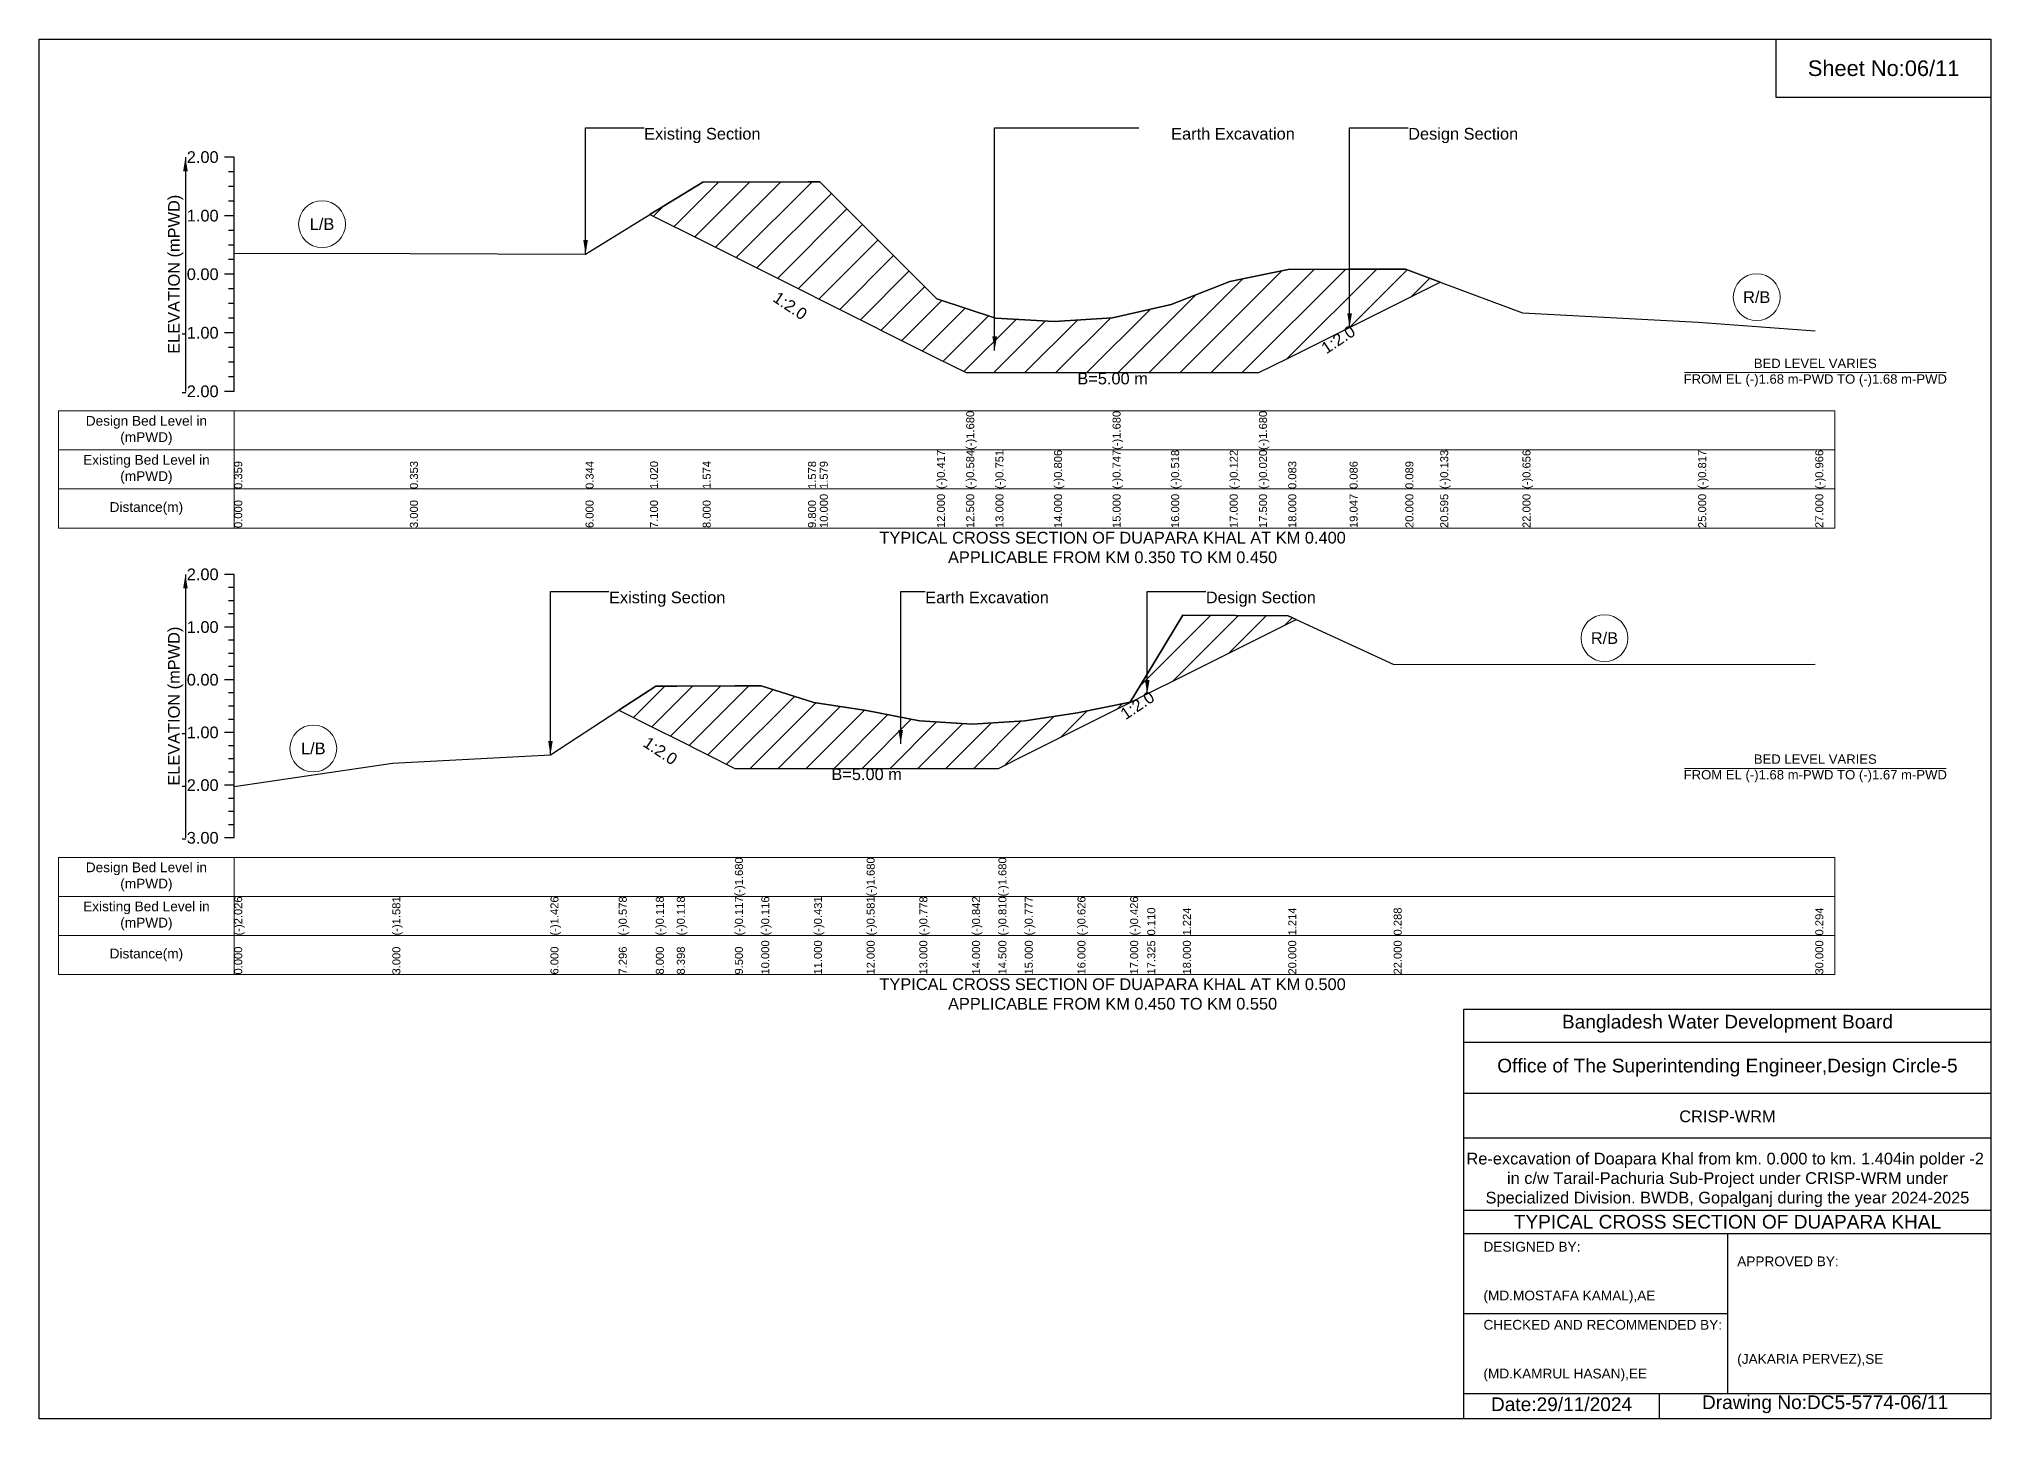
# Model space of a CAD drawing. Header units: inches. Extents: x 91000 to 218000, y -5656 to 7598.
# Drawn here: x 150000 to 158000, y -5656 to 0 of the extents above; entities that cross this region are included whole.
import ezdxf

# ---------------------------------------------------------------- set-up
doc = ezdxf.new("R2010")
doc.units = ezdxf.units.IN
doc.header["$LTSCALE"] = 7
doc.header["$MEASUREMENT"] = 0
for name, color, linetype, lineweight in [('Cross section Data Border', 7, 'Continuous', 9), ('Cross Section Labels', 7, 'Continuous', 9), ('Existing_Bed_Level for Xsection', 7, 'Continuous', 25)]:
    doc.layers.add(name, color=color, linetype=linetype, lineweight=lineweight)
doc.styles.get("Standard").update_dxf_attribs({"font": 'arial.ttf'})
doc.dimstyles.get("Standard").update_dxf_attribs({"dimtxt": 0.18, "dimasz": 0.18, "dimexe": 0.18, "dimexo": 0.0625, "dimgap": 0.09, "dimtad": 0, "dimtih": 1, "dimtoh": 1, "dimdec": 4, "dimzin": 0, "dimdsep": 46, "dimtxsty": 'Standard', "dimcen": 0.09, "dimadec": 0, "dimazin": 0, "dimtfac": 1, "dimtdec": 4, "dimtofl": 0, "dimtmove": 0, "dimatfit": 3, "dimfxl": 1, "dimtolj": 1, "dimtzin": 0, "dimarcsym": 0})

msp = doc.modelspace()

# ---------------------------------------------------------------- hatches: boundary and pattern name
at = {"layer": 'Existing_Bed_Level for Xsection'}
h = msp.add_hatch(dxfattribs=at)
h.set_pattern_fill('ANSI31', color=256, scale=720, style=0)
h.paths.add_polyline_path([(152503.9, -719.3), (152720, -827.4), (153151.9, -1043.3), (153200, -1067.4), (153680, -1307.4), (153800, -1367.4), (153920, -1367.4), (154160, -1367.4), (154400, -1367.4), (154640, -1367.4), (154880, -1367.4), (155000, -1367.4), (155120, -1307.4), (155371.4, -1181.7), (155600, -1067.4), (155742.8, -996), (155600, -942.8), (155371.4, -943.5), (155120, -944.2), (155000, -968.8), (154880, -993.4), (154640, -1088.5), (154400, -1143.4), (154160, -1157.6), (153920, -1144.4), (153800, -1104.3), (153680, -1064.2), (153200, -585.2), (153151.9, -585.3), (152720, -586.4)])
h = msp.add_hatch(dxfattribs=at)
h.set_pattern_fill('ANSI31', color=256, scale=648, style=0)
h.paths.add_polyline_path([(152376, -2751.3), (152528, -2827.3), (152614, -2870.3), (152852, -2989.3), (152960, -2989.3), (153176, -2989.3), (153392, -2989.3), (153608, -2989.3), (153824, -2989.3), (153932, -2989.3), (154040, -2935.3), (154256, -2827.3), (154472, -2719.3), (154542.1, -2684.2), (154688, -2611.3), (155120, -2395.3), (155152.3, -2379.1), (155120, -2364.2), (154688, -2362), (154542.1, -2602.7), (154472, -2718.4), (154256, -2761.6), (154040, -2794.2), (153932, -2801.2), (153824, -2808.3), (153608, -2794.4), (153392, -2751.9), (153176, -2719.5), (152960, -2651.4), (152852, -2651.5), (152614, -2651.8), (152528, -2651.9)])

# ---------------------------------------------------------------- linework, layer by layer
for points in [[(150000, 0), (158000, 0), (158000, -5656), (150000, -5656)], [(157120, 0), (158000, 0), (158000, -240), (157120, -240)]]:
    msp.add_lwpolyline(points, close=True)
for points in [[(155840, -5656), (155840, -3976), (158000, -3976)], [(155840, -4112), (158000, -4112)], [(155840, -4320), (158000, -4320)], [(155840, -4504), (158000, -4504)], [(155840, -4800), (158000, -4800)], [(155840, -4896), (158000, -4896)], [(156920, -4896), (156920, -5552)], [(155840, -5224), (156920, -5224)], [(155840, -5552), (158000, -5552)], [(156640, -5552), (156640, -5656)]]:
    msp.add_lwpolyline(points)
at = {"layer": 'Cross section Data Border'}
for points in [[(150080, -1524.2), (157360, -1524.2), (157360, -2004.2), (150080, -2004.2)], [(150080, -3354.4), (157360, -3354.4), (157360, -3834.4), (150080, -3834.4)]]:
    msp.add_lwpolyline(points, close=True, dxfattribs=at)
for points in [[(150800, -1524.2), (150800, -2004.2)], [(150080, -1684.2), (157360, -1684.2)], [(150080, -1844.2), (157360, -1844.2)], [(150800, -3354.4), (150800, -3834.4)], [(150080, -3514.4), (157360, -3514.4)], [(150080, -3674.4), (157360, -3674.4)]]:
    msp.add_lwpolyline(points, dxfattribs=at)
at = {"layer": 'Cross Section Labels'}
for points in [[(156744.2, -1367.4), (157815.8, -1367.4)], [(156744.2, -2989.3), (157815.8, -2989.3)]]:
    msp.add_lwpolyline(points, dxfattribs=at)
for centre in [(151160, -758.7), (157040, -1058.1), (156416, -2455.5), (151124, -2907.9)]:
    msp.add_circle(centre, 96, dxfattribs=at)
at = {"layer": 'Existing_Bed_Level for Xsection'}
for points in [[(150800, -484.2), (150760, -484.2)], [(150800, -544.2), (150776, -544.2)], [(150800, -1444.2), (150800, -1204.2), (150800, -964.2), (150800, -724.2), (150800, -484.2)], [(150800, -604.2), (150776, -604.2)], [(150800, -878), (151520, -879.4), (152240, -881.6), (152503.9, -719.3), (152720, -586.4), (153151.9, -585.3), (153200, -585.2), (153680, -1064.2), (153800, -1104.3), (153800, -1104.3), (153920, -1144.4), (154160, -1157.6), (154400, -1143.4), (154400, -1143.4), (154640, -1088.5), (154880, -993.4), (155000, -968.8), (155000, -968.8), (155120, -944.2), (155371.4, -943.5), (155600, -942.8), (155742.8, -996), (156080, -1121.6), (156800, -1160.2), (157280, -1196)], [(150800, -664.2), (150776, -664.2)], [(150800, -724.2), (150760, -724.2)], [(150800, -784.2), (150776, -784.2)], [(150800, -844.2), (150776, -844.2)], [(150800, -904.2), (150776, -904.2)], [(150800, -964.2), (150760, -964.2)], [(150800, -1024.2), (150776, -1024.2)], [(150800, -1084.2), (150776, -1084.2)], [(150800, -1144.2), (150776, -1144.2)], [(150800, -1204.2), (150760, -1204.2)], [(150800, -1264.2), (150776, -1264.2)], [(150800, -1324.2), (150776, -1324.2)], [(150800, -1384.2), (150776, -1384.2)], [(150800, -1444.2), (150760, -1444.2)], [(150800, -2194.4), (150760, -2194.4)], [(150800, -3274.4), (150800, -3058.4), (150800, -2842.4), (150800, -2626.4), (150800, -2410.4), (150800, -2194.4)], [(150800, -2248.4), (150776, -2248.4)], [(150800, -2302.4), (150776, -2302.4)], [(150800, -2356.4), (150776, -2356.4)], [(150800, -3064), (151448, -2967.9), (152096, -2934.4), (152376, -2751.3), (152528, -2651.9), (152614, -2651.8), (152852, -2651.5), (152852, -2651.5), (152960, -2651.4), (153176, -2719.5), (153392, -2751.9), (153392, -2751.9), (153608, -2794.4), (153824, -2808.3), (153932, -2801.2), (153932, -2801.2), (154040, -2794.2), (154256, -2761.6), (154472, -2718.4), (154542.1, -2602.7), (154688, -2362), (155120, -2364.2), (155152.3, -2379.1), (155552, -2564.2), (157280, -2562.9)], [(150800, -2410.4), (150760, -2410.4)], [(150800, -2464.4), (150776, -2464.4)], [(150800, -2518.4), (150776, -2518.4)], [(150800, -2626.4), (150760, -2626.4)], [(150800, -2572.4), (150776, -2572.4)], [(150800, -2680.4), (150776, -2680.4)], [(150800, -2734.4), (150776, -2734.4)], [(150800, -2788.4), (150776, -2788.4)], [(150800, -2842.4), (150760, -2842.4)], [(150800, -2896.4), (150776, -2896.4)], [(150800, -2950.4), (150776, -2950.4)], [(150800, -3004.4), (150776, -3004.4)], [(150800, -3058.4), (150760, -3058.4)], [(150800, -3112.4), (150776, -3112.4)], [(150800, -3166.4), (150776, -3166.4)], [(150800, -3274.4), (150760, -3274.4)], [(150800, -3220.4), (150776, -3220.4)]]:
    msp.add_lwpolyline(points, dxfattribs=at)
for points in [[(152503.9, -719.3), (152503.9, -719.3), (152720, -827.4), (153151.9, -1043.3), (153200, -1067.4), (153680, -1307.4), (153800, -1367.4), (153800, -1367.4), (153920, -1367.4), (154160, -1367.4), (154400, -1367.4), (154400, -1367.4), (154640, -1367.4), (154880, -1367.4), (155000, -1367.4), (155000, -1367.4), (155120, -1307.4), (155371.4, -1181.7), (155600, -1067.4), (155742.8, -996), (155600, -942.8), (155371.4, -943.5), (155120, -944.2), (155000, -968.8), (155000, -968.8), (154880, -993.4), (154640, -1088.5), (154400, -1143.4), (154400, -1143.4), (154160, -1157.6), (153920, -1144.4), (153800, -1104.3), (153800, -1104.3), (153680, -1064.2), (153200, -585.2), (153151.9, -585.3), (152720, -586.4), (152503.9, -719.3)], [(152376, -2751.3), (152528, -2827.3), (152614, -2870.3), (152852, -2989.3), (152852, -2989.3), (152960, -2989.3), (153176, -2989.3), (153392, -2989.3), (153392, -2989.3), (153608, -2989.3), (153824, -2989.3), (153932, -2989.3), (153932, -2989.3), (154040, -2935.3), (154256, -2827.3), (154472, -2719.3), (154542.1, -2684.2), (154688, -2611.3), (155120, -2395.3), (155152.3, -2379.1), (155120, -2364.2), (154688, -2362), (154542.1, -2602.7), (154472, -2718.4), (154256, -2761.6), (154040, -2794.2), (153932, -2801.2), (153932, -2801.2), (153824, -2808.3), (153608, -2794.4), (153392, -2751.9), (153392, -2751.9), (153176, -2719.5), (152960, -2651.4), (152852, -2651.5), (152852, -2651.5), (152614, -2651.8), (152528, -2651.9)]]:
    msp.add_lwpolyline(points, close=True, dxfattribs=at)

# ---------------------------------------------------------------- texts
at = {"attachment_point": 5}
for s, insert, char_height in [('Sheet No:06/11', (157560, -120), 64), ('Bangladesh Water Development Board', (156920, -4036), 56), ('Office of The Superintending Engineer,Design Circle-5', (156920, -4216), 56)]:
    msp.add_mtext(s, dxfattribs=dict(at, insert=insert, char_height=char_height))
for s, insert, char_height, width, attachment_point in [('CRISP-WRM', (156920, -4416), 48, 2240, 5), ('Re-excavation of Doapara Khal from km. 0.000 to km. 1.404in polder -2  in c/w Tarail-Pachuria Sub-Project under CRISP-WRM under Specialized Division. BWDB, Gopalganj during the year 2024-2025', (156920, -4676), 48, 2160, 5), ('TYPICAL CROSS SECTION OF DUAPARA KHAL', (156920, -4848), 56, 2240, 5), ('DESIGNED BY:^J^J^J(MD.MOSTAFA KAMAL),AE', (155920, -5056), 40, 1120, 4), ('APPROVED BY:^J^J^J^J^J^J(JAKARIA PERVEZ),SE', (156960, -5216), 40, 1120, 4), ('CHECKED AND RECOMMENDED BY:^J^J^J(MD.KAMRUL HASAN),EE', (155920, -5376), 40, 1120, 4), ('Date:29/11/2024', (156240, -5596), 56, 1120, 5), ('Drawing No:DC5-5774-06/11', (157320, -5596), 56, 1760, 5)]:
    msp.add_mtext(s, dxfattribs=dict(insert=insert, char_height=char_height, width=width, attachment_point=attachment_point))
at = {"layer": 'Cross section Data Border', "char_height": 40, "width": 640, "attachment_point": 5}
for s, insert in [('Design Bed Level in (mPWD)', (150440, -1604.2)), ('Existing Bed Level in (mPWD)', (150440, -1764.2)), ('Distance(m)', (150440, -1924.2)), ('Design Bed Level in (mPWD)', (150440, -3434.4)), ('Existing Bed Level in (mPWD)', (150440, -3594.4)), ('Distance(m)', (150440, -3754.4))]:
    msp.add_mtext(s, dxfattribs=dict(at, insert=insert))
at = {"layer": 'Cross Section Labels'}
for s, insert, char_height, attachment_point in [('Existing Section', (152480, -364.2), 48, 1), ('Earth Excavation', (154640, -364.2), 48, 1), ('Design Section', (155611.4, -364.2), 48, 1), ('L/B', (151160, -758.7), 48, 5), ('R/B', (157040, -1058.1), 48, 5), ('BED LEVEL VARIES ^JFROM EL (-)1.68 m-PWD TO (-)1.68 m-PWD', (157280, -1367.4), 38.4, 5), ('B=5.00 m', (154400, -1367.4), 48, 2), ('TYPICAL CROSS SECTION OF DUAPARA KHAL AT KM 0.400^JAPPLICABLE FROM KM 0.350 TO KM 0.450', (154400, -2084.2), 48, 5), ('Existing Section', (152336, -2264.6), 48, 1), ('Earth Excavation', (153632, -2264.6), 48, 1), ('Design Section', (154782.1, -2264.6), 48, 1), ('R/B', (156416, -2455.5), 48, 5), ('L/B', (151124, -2907.9), 48, 5), ('BED LEVEL VARIES ^JFROM EL (-)1.68 m-PWD TO (-)1.67 m-PWD', (157280, -2989.3), 38.4, 5), ('B=5.00 m', (153392, -2989.3), 48, 2), ('TYPICAL CROSS SECTION OF DUAPARA KHAL AT KM 0.500^JAPPLICABLE FROM KM 0.450 TO KM 0.550', (154400, -3914.4), 48, 5)]:
    msp.add_mtext(s, dxfattribs=dict(at, insert=insert, char_height=char_height, attachment_point=attachment_point))
at = {"layer": 'Cross Section Labels', "char_height": 48, "attachment_point": 2}
for insert, rotation in [((153091.9, -1073.3), 326.30993), ((155311.4, -1211.7), 33.69007), ((154488.1, -2711.2), 33.69007), ((152560, -2897.3), 326.30993)]:
    msp.add_mtext('1:2.0', dxfattribs=dict(at, insert=insert, rotation=rotation))
at = {"layer": 'Existing_Bed_Level for Xsection', "char_height": 48, "attachment_point": 6}
for s, insert in [('2.00', (150736, -484.2)), ('1.00', (150736, -724.2)), ('0.00', (150736, -964.2)), ('-1.00', (150736, -1204.2)), ('-2.00', (150736, -1444.2)), ('2.00', (150736, -2194.4)), ('1.00', (150736, -2410.4)), ('0.00', (150736, -2626.4)), ('-1.00', (150736, -2842.4)), ('-2.00', (150736, -3058.4)), ('-3.00', (150736, -3274.4))]:
    msp.add_mtext(s, dxfattribs=dict(at, insert=insert))
at = {"layer": 'Existing_Bed_Level for Xsection', "rotation": 90}
for s, insert, char_height, attachment_point in [('ELEVATION (mPWD)', (150560, -964.2), 48, 5), ('(-)1.680', (153800, -1684.2), 32.8, 1), ('(-)1.680', (154400, -1684.2), 32.8, 1), ('(-)1.680', (155000, -1684.2), 32.8, 1), ('0.359', (150800, -1844.2), 32.8, 1), ('0.353', (151520, -1844.2), 32.8, 1), ('0.344', (152240, -1844.2), 32.8, 1), ('1.020', (152503.9, -1844.2), 32.8, 1), ('1.574', (152720, -1844.2), 32.8, 1), ('1.578', (153151.9, -1844.2), 32.8, 1), ('1.579', (153200, -1844.2), 32.8, 1), ('(-)0.417', (153680, -1844.2), 32.8, 1), ('(-)0.584', (153800, -1844.2), 32.8, 1), ('(-)0.751', (153920, -1844.2), 32.8, 1), ('(-)0.806', (154160, -1844.2), 32.8, 1), ('(-)0.747', (154400, -1844.2), 32.8, 1), ('(-)0.518', (154640, -1844.2), 32.8, 1), ('(-)0.122', (154880, -1844.2), 32.8, 1), ('(-)0.020', (155000, -1844.2), 32.8, 1), ('0.083', (155120, -1844.2), 32.8, 1), ('0.086', (155371.4, -1844.2), 32.8, 1), ('0.089', (155600, -1844.2), 32.8, 1), ('(-)0.133', (155742.8, -1844.2), 32.8, 1), ('(-)0.656', (156080, -1844.2), 32.8, 1), ('(-)0.817', (156800, -1844.2), 32.8, 1), ('(-)0.966', (157280, -1844.2), 32.8, 1), ('0.000', (150800, -2004.2), 32.8, 1), ('3.000', (151520, -2004.2), 32.8, 1), ('6.000', (152240, -2004.2), 32.8, 1), ('7.100', (152503.9, -2004.2), 32.8, 1), ('8.000', (152720, -2004.2), 32.8, 1), ('9.800', (153151.9, -2004.2), 32.8, 1), ('10.000', (153200, -2004.2), 32.8, 1), ('12.000', (153680, -2004.2), 32.8, 1), ('12.500', (153800, -2004.2), 32.8, 1), ('13.000', (153920, -2004.2), 32.8, 1), ('14.000', (154160, -2004.2), 32.8, 1), ('15.000', (154400, -2004.2), 32.8, 1), ('16.000', (154640, -2004.2), 32.8, 1), ('17.000', (154880, -2004.2), 32.8, 1), ('17.500', (155000, -2004.2), 32.8, 1), ('18.000', (155120, -2004.2), 32.8, 1), ('19.047', (155371.4, -2004.2), 32.8, 1), ('20.000', (155600, -2004.2), 32.8, 1), ('20.595', (155742.8, -2004.2), 32.8, 1), ('22.000', (156080, -2004.2), 32.8, 1), ('25.000', (156800, -2004.2), 32.8, 1), ('27.000', (157280, -2004.2), 32.8, 1), ('ELEVATION (mPWD)', (150560, -2734.4), 48, 5), ('(-)1.680', (152852, -3514.4), 32.8, 1), ('(-)1.680', (153392, -3514.4), 32.8, 1), ('(-)1.680', (153932, -3514.4), 32.8, 1), ('(-)2.026', (150800, -3674.4), 32.8, 1), ('(-)1.581', (151448, -3674.4), 32.8, 1), ('(-)1.426', (152096, -3674.4), 32.8, 1), ('(-)0.578', (152376, -3674.4), 32.8, 1), ('(-)0.118', (152528, -3674.4), 32.8, 1), ('(-)0.118', (152614, -3674.4), 32.8, 1), ('(-)0.117', (152852, -3674.4), 32.8, 1), ('(-)0.116', (152960, -3674.4), 32.8, 1), ('(-)0.431', (153176, -3674.4), 32.8, 1), ('(-)0.581', (153392, -3674.4), 32.8, 1), ('(-)0.778', (153608, -3674.4), 32.8, 1), ('(-)0.842', (153824, -3674.4), 32.8, 1), ('(-)0.810', (153932, -3674.4), 32.8, 1), ('(-)0.777', (154040, -3674.4), 32.8, 1), ('(-)0.626', (154256, -3674.4), 32.8, 1), ('(-)0.426', (154472, -3674.4), 32.8, 1), ('0.110', (154542.1, -3674.4), 32.8, 1), ('1.224', (154688, -3674.4), 32.8, 1), ('1.214', (155120, -3674.4), 32.8, 1), ('0.288', (155552, -3674.4), 32.8, 1), ('0.294', (157280, -3674.4), 32.8, 1), ('0.000', (150800, -3834.4), 32.8, 1), ('3.000', (151448, -3834.4), 32.8, 1), ('6.000', (152096, -3834.4), 32.8, 1), ('7.296', (152376, -3834.4), 32.8, 1), ('8.000', (152528, -3834.4), 32.8, 1), ('8.398', (152614, -3834.4), 32.8, 1), ('9.500', (152852, -3834.4), 32.8, 1), ('10.000', (152960, -3834.4), 32.8, 1), ('11.000', (153176, -3834.4), 32.8, 1), ('12.000', (153392, -3834.4), 32.8, 1), ('13.000', (153608, -3834.4), 32.8, 1), ('14.000', (153824, -3834.4), 32.8, 1), ('14.500', (153932, -3834.4), 32.8, 1), ('15.000', (154040, -3834.4), 32.8, 1), ('16.000', (154256, -3834.4), 32.8, 1), ('17.000', (154472, -3834.4), 32.8, 1), ('17.325', (154542.1, -3834.4), 32.8, 1), ('18.000', (154688, -3834.4), 32.8, 1), ('20.000', (155120, -3834.4), 32.8, 1), ('22.000', (155552, -3834.4), 32.8, 1), ('30.000', (157280, -3834.4), 32.8, 1)]:
    msp.add_mtext(s, dxfattribs=dict(at, insert=insert, char_height=char_height, attachment_point=attachment_point))

# ---------------------------------------------------------------- leaders
at = {"layer": 'Cross Section Labels', "annotation_type": 0, "has_hookline": 1, "hookline_direction": 0}
for points, text_width in [([(152240, -881.6), (152240, -364.2), (152479.9, -364.2)], 467.2), ([(153916.6, -1276.5), (153916.6, -364.2), (154506.9, -364.2)], 497), ([(155371.4, -1181.7), (155371.4, -364.2), (155611.3, -364.2)], 441.2), ([(152096, -2934.4), (152096, -2264.6), (152335.9, -2264.6)], 467.2), ([(153531.5, -2889.4), (153531.5, -2264.6), (153631.9, -2264.6)], 497), ([(154542.1, -2684.2), (154542.1, -2264.6), (154782.1, -2264.6)], 441.2)]:
    msp.add_leader(points, dimstyle='Standard', override={"dimasz": 57.6}, dxfattribs=dict(at, text_width=text_width))
at = {"layer": 'Existing_Bed_Level for Xsection'}
for points in [[(150600, -484.2), (150600, -1444.2)], [(150600, -2194.4), (150600, -3274.4)]]:
    msp.add_leader(points, dimstyle='Standard', override={"dimasz": 57.6}, dxfattribs=at)

doc.saveas('drawing.dxf')
